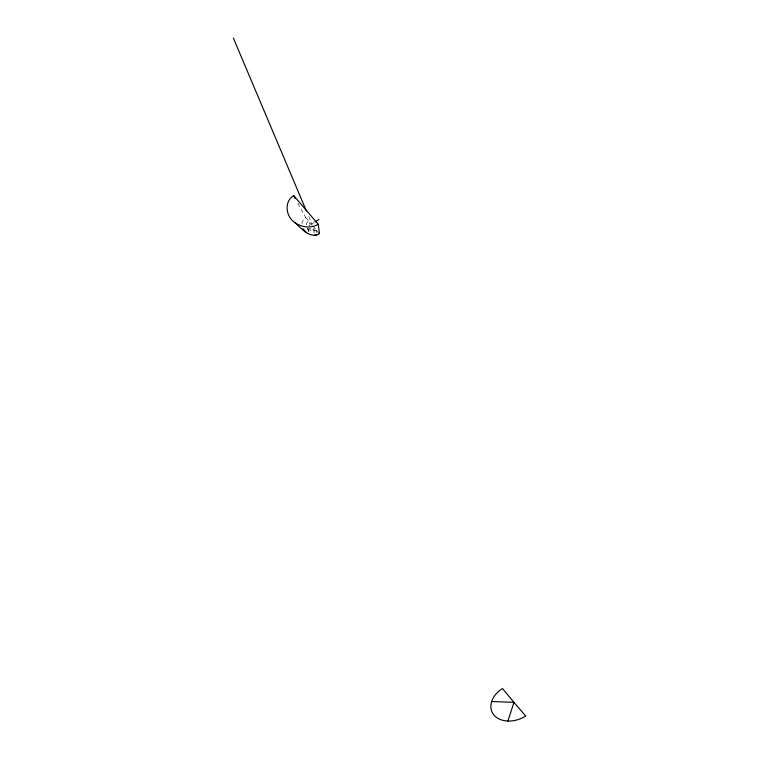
<?xml version="1.0" encoding="UTF-8"?>
<svg xmlns="http://www.w3.org/2000/svg" width="759" height="759" viewBox="0 0 759 759"><rect width="100%" height="100%" fill="white"/><g stroke="black" fill="none" stroke-linecap="round" stroke-linejoin="round"><path stroke-width="0.57" stroke-dasharray="3.79 2.85" d="M313.96 232.833L314.254 229.55L309.008 228.63M301.94 223.668L302.547 221.305L305.716 217.605L297.509 202.606M309.103 225.803L310.213 224.844L308.552 220.916L306.693 223.089L306.408 225.945M313.884 222.7L311.902 223.981L307.765 214.19M315.013 230.451C310.697 230.622 314.036 225.442 316.977 232.738M307.784 228.715L312.044 231.144L316.636 230.338L318.287 234.265M305.716 217.605L312.224 225.195M312.964 226.059L319.473 233.649M307.319 228.374L309.444 232.633M308.562 231.315L307.993 228.459"/><path stroke-width="1.14" d="M507.904 721.05L513.966 702.35L502.477 688.536A23.975 17.618 -22.9 0 0 493.9 714.978A23.975 17.618 -22.9 0 0 525.465 716.164L525.674 716.003M293.686 195.604C283.638 201.742 285.839 216.846 295.014 222.7C301.247 228.184 309.928 239.351 319.473 233.649L318.239 224.256L293.686 195.604L295.327 198.611M314.881 222.064L318.865 219.512M318.239 224.256C311.076 228.611 301.693 227.444 295.014 222.7M314.454 235.205L317.12 234.74M491.652 701.515L513.966 702.35L525.683 716.022M306.465 232.776L302.907 228.63M233.317 37.95L306.38 210.926"/></g></svg>
